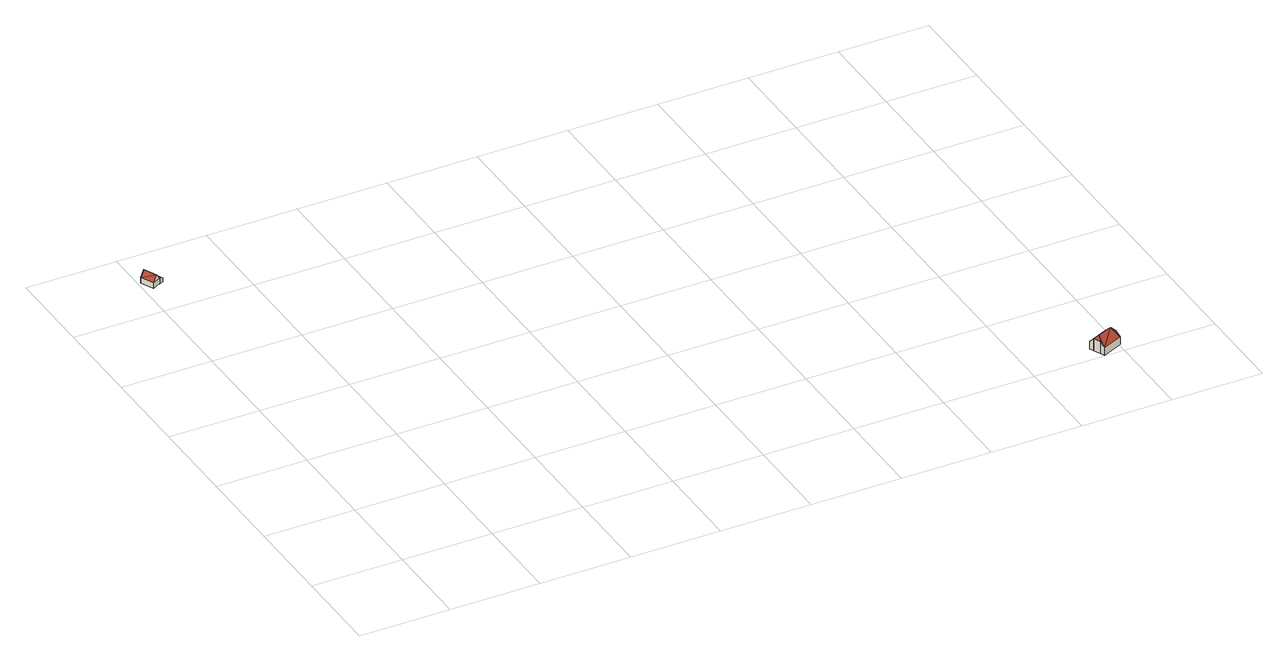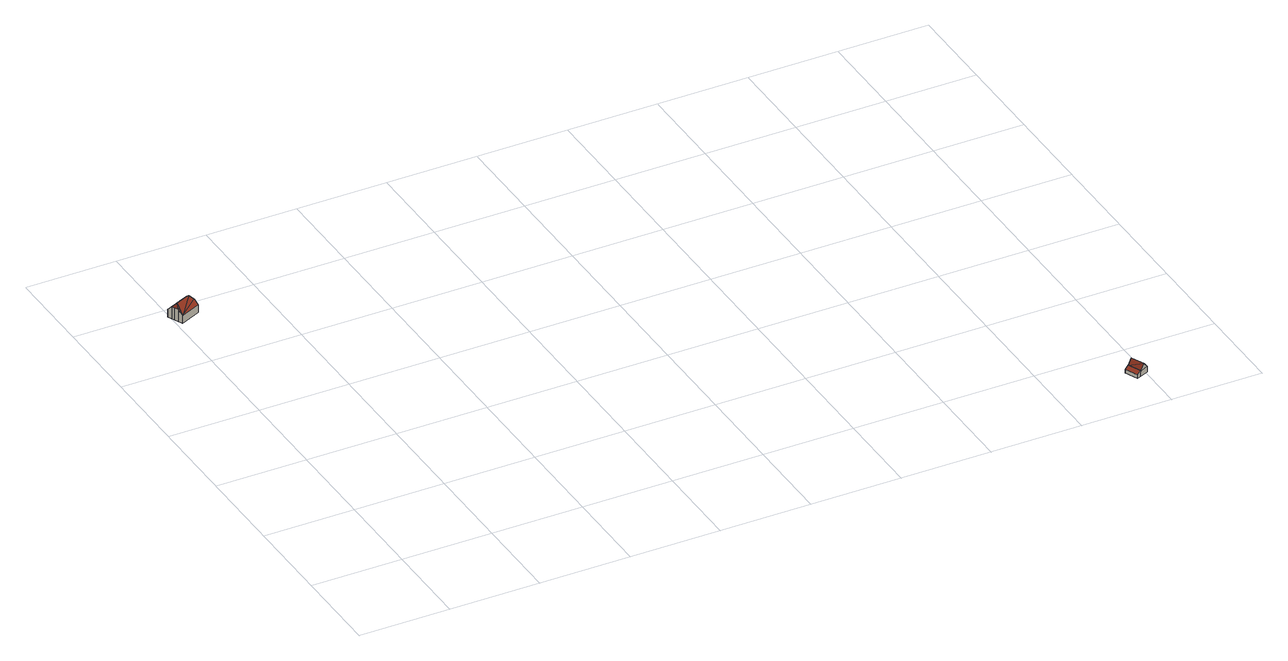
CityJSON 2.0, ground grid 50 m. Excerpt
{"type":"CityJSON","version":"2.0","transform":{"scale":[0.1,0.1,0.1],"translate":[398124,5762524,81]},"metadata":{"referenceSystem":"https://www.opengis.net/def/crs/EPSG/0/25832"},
"CityObjects":{
"building1":{"type":"Building","attributes":{"Gemeindeschluessel":"05515000","Geometrietyp2DReferenz":"3000","function":"31001_2460","roofType":"3100","measuredHeight":6.41},"geometry":[{"type":"Solid","lod":"2","boundaries":[[[[0,1,2,3]],[[4,5,1,0]],[[6,7,5,4]],[[3,2,7,6]],[[0,8,4]],[[6,9,3]],[[0,3,9]],[[9,8,0]],[[8,9,6]],[[6,4,8]],[[1,5,7,2]]]],"semantics":{"surfaces":[{"type":"WallSurface"},{"type":"RoofSurface"},{"type":"GroundSurface"}],"values":[[0,0,0,0,0,0,1,1,1,1,2]]}}]},
"building2":{"type":"Building","attributes":{"Gemeindeschluessel":"05515000","Geometrietyp2DReferenz":"3000","function":"31001_2460","roofType":"2100","measuredHeight":3.71},"geometry":[{"type":"Solid","lod":"2","boundaries":[[[[10,11,12,13]],[[14,15,11,10]],[[16,17,15,14]],[[13,12,17,16]],[[14,10,13,16]],[[11,15,17,12]]]],"semantics":{"surfaces":[{"type":"WallSurface"},{"type":"RoofSurface"},{"type":"GroundSurface"}],"values":[[0,0,0,0,1,2]]}}]},
"building3":{"type":"Building","attributes":{"Gemeindeschluessel":"05515000","Geometrietyp2DReferenz":"3000","function":"31001_1000","roofType":"3300","measuredHeight":8.86},"address":[{"country":"Germany","locality":"Münster","thoroughfareNumber":"278","thoroughfareName":"Feldstiege"}],"geometry":[{"type":"Solid","lod":"2","boundaries":[[[[18,19,20]],[[21,22,23,24,25,26,27,28,29,30]],[[31,21,30,32]],[[33,22,21,31]],[[34,23,22,33]],[[35,24,23,34]],[[36,25,24,35]],[[37,26,25,36]],[[20,27,26,37]],[[19,28,27,20]],[[18,29,28,19]],[[32,30,29,18]],[[37,36,38,20]],[[31,32,39,33]],[[33,39,34]],[[35,34,39]],[[35,39,38]],[[38,36,35]],[[39,32,18]],[[38,39,18]],[[20,38,18]]]],"semantics":{"surfaces":[{"type":"RoofSurface"},{"type":"GroundSurface"},{"type":"WallSurface"}],"values":[[0,1,2,2,2,2,2,2,2,2,2,2,0,0,0,0,0,0,0,0,0]]}}]}
},
"vertices":[
[85,2700,57],[85,2700,26],[52,2773,26],[52,2773,57],[39,2678,57],[39,2678,26],[5,2751,57],[5,2751,26],[62,2689,90],[29,2762,90],
[85,2700,62],[85,2700,25],[106,2709,25],[106,2709,48],[52,2773,62],[52,2773,25],[73,2782,48],[73,2782,25],
[3968,140,50],[3855,90,50],[3866,66,75],[3988,94,6],[3995,78,6],[4006,53,6],[3893,3,6],[3883,27,6],[3867,62,6],[3866,66,6],[3855,90,6],[3968,140,6],[3979,114,6],[3988,94,76],[3979,114,76],[3995,78,76],[4006,53,50],[3893,3,50],[3883,27,75],[3867,62,75],[3888,53,95],[3972,90,95]
]}
